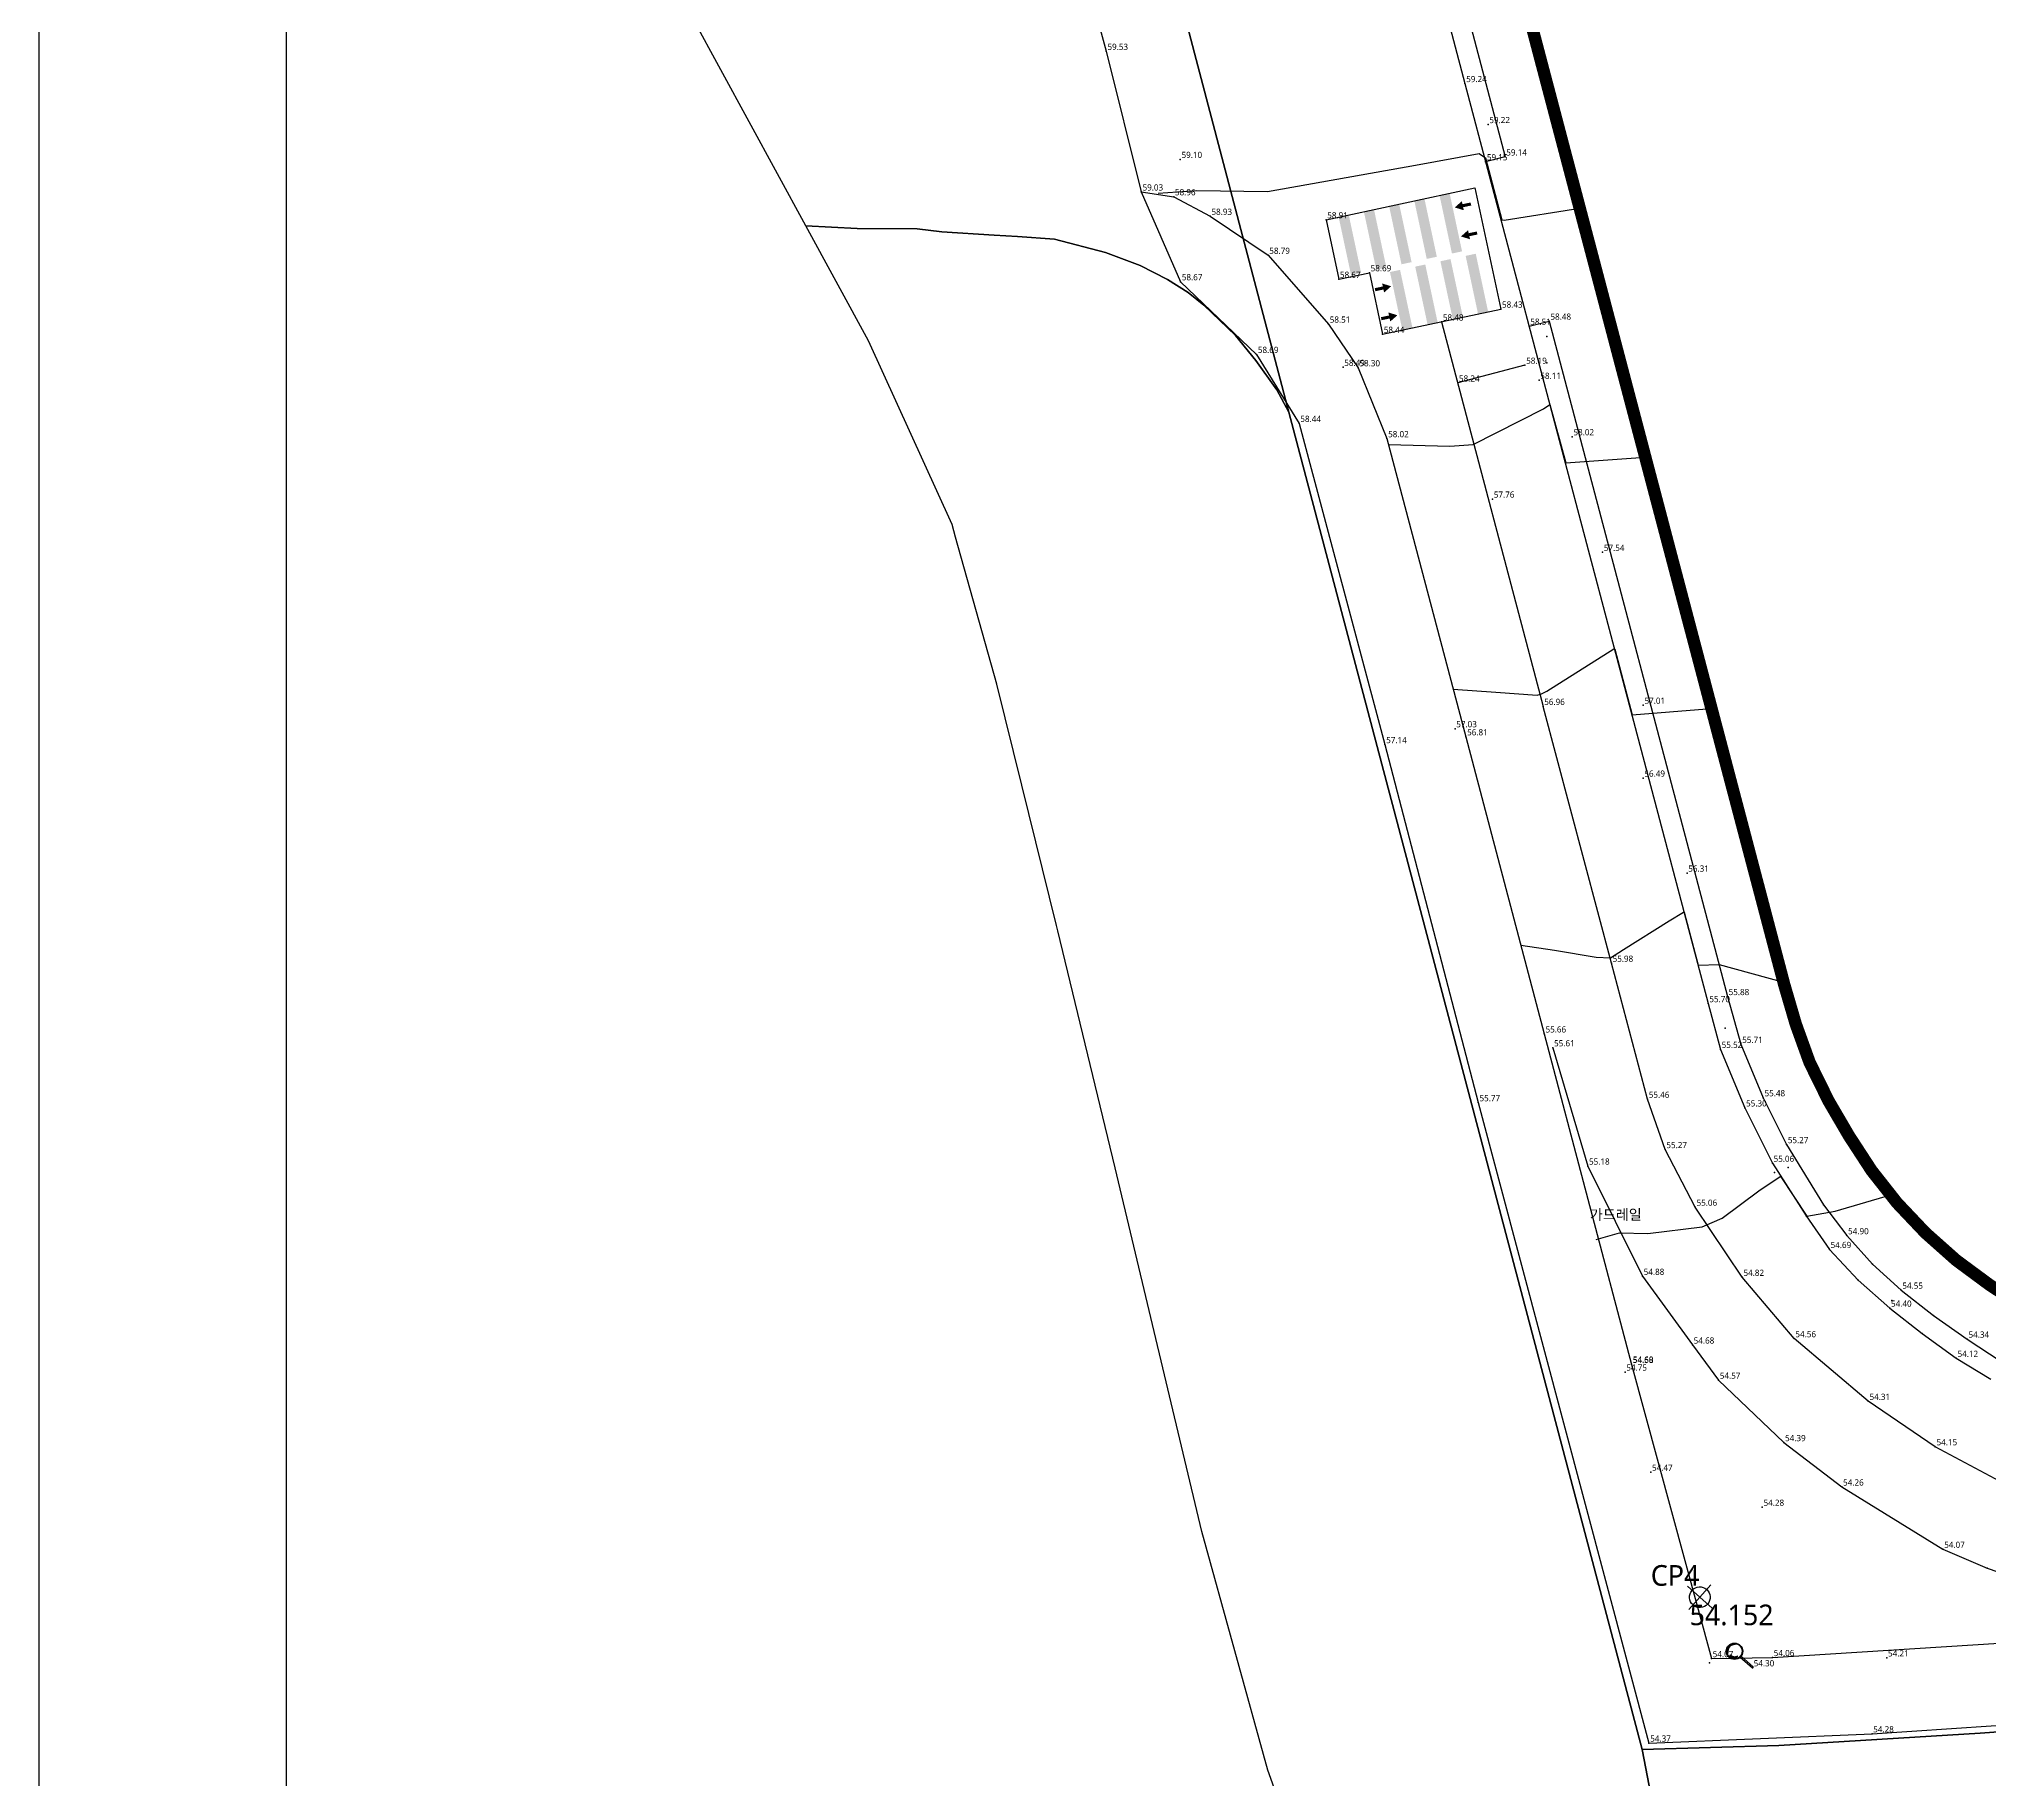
# Model space of a CAD drawing. Header units: millimetres. Extents: x 40342638 to 40753138, y 494620 to 782620.
# Drawn here: x 40342638 to 40437127, y 553872 to 638198 of the extents above; entities that cross this region are included whole.
import ezdxf
from ezdxf.enums import TextEntityAlignment as Align

# ---------------------------------------------------------------- set-up
doc = ezdxf.new("R2010")
doc.units = ezdxf.units.MM
doc.header["$LTSCALE"] = 1000
doc.header["$MEASUREMENT"] = 0
doc.header["$PDSIZE"] = -10
doc.linetypes.add('PHANTOM2', pattern=[1.25, 0.625, -0.125, 0.125, -0.125, 0.125, -0.125])
doc.layers.get('0').update_dxf_attribs({"linetype": 'CONTINUOUS'})
doc.layers.get('Defpoints').update_dxf_attribs({"color": 161, "linetype": 'CONTINUOUS'})
for name, color, linetype in [('1m', 96, 'CONTINUOUS'), ('5m', 36, 'CONTINUOUS'), ('cp', 1, 'CONTINUOUS'), ('cpTEXT', 1, 'CONTINUOUS'), ('TEXT', 3, 'CONTINUOUS'), ('가드레일', 243, 'CONTINUOUS'), ('반사경', 1, 'CONTINUOUS'), ('보도블럭', 141, 'CONTINUOUS'), ('아스팔트', 1, 'CONTINUOUS'), ('지반고', 7, 'CONTINUOUS'), ('지적선', 197, 'CONTINUOUS'), ('차선', 7, 'CONTINUOUS'), ('포인트', 7, 'CONTINUOUS'), ('횡단보도', 254, 'CONTINUOUS')]:
    doc.layers.add(name, color=color, linetype=linetype)
doc.styles.add('나눔바른고딕', font='NanumBarunGothic.ttf')

# ---------------------------------------------------------------- blocks, each defined once
blk = doc.blocks.new('반사경')
at = {"layer": '반사경'}
for points in [[(-0.39, 2.4), (-0.39, 2.29)], [(0.48, 2.4), (0.48, 2.29)], [(0, 1.31), (0, 0)], [(0.09, 1.31), (0.09, 0)]]:
    blk.add_lwpolyline(points, dxfattribs=at)
for radius in [0.665, 0.611]:
    blk.add_circle((0.04, 1.97), radius, dxfattribs=at)
for centre, radius, start, end in [((-0.43, 1.99), 0.0391, 11.6484, 175.5335), ((0.04, 1.97), 0.517, 177.8754, 219.2085), ((0.04, 1.97), 0.44, 176.8718, 220.8064), ((0.04, 1.97), 0.537, 36.4317, 143.5683), ((-0.33, 1.68), 0.0436, 236.4797, 3.8541), ((-0.23, 1.58), 0.0403, 68.6919, 214.3492), ((0.04, 1.97), 0.44, 233.4694, 249.34), ((0.04, 1.97), 0.517, 233.1793, 247.5974), ((-0.14, 1.53), 0.0406, 253.1473, 42.3664), ((0.04, 0.01), 0.0451, 196.3452, 343.6548)]:
    blk.add_arc(centre, radius, start, end, dxfattribs=at)

msp = doc.modelspace()

# ---------------------------------------------------------------- linework, layer by layer
at = {"layer": '1m'}
for points, elevation in [([(40396862, 630719), (40398741, 630860), (40402161, 630803), (40409344, 632078), (40412426, 632652), (40412725, 632431), (40413519, 629431), (40413636, 629410), (40417297, 629994)], 59000), ([(40408023, 618549), (40411001, 618468), (40412126, 618554), (40415540, 620275), (40415848, 620488), (40416624, 617658), (40420472, 617939)], 58000), ([(40411169, 606688), (40413227, 606542), (40415230, 606394), (40415438, 606470), (40415707, 606591), (40418955, 608643), (40418993, 608624), (40419832, 605449), (40423453, 605728), (40423683, 605742)], 57000), ([(40414443, 594287), (40416073, 594034), (40418100, 593704), (40418786, 593669), (40419411, 594067), (40421630, 595461), (40422328, 595878), (40422353, 595880), (40423041, 593319), (40424045, 593352), (40427173, 592490)], 56000)]:
    msp.add_lwpolyline(points, dxfattribs=dict(at, elevation=elevation))
at = {"layer": '5m', "linetype": 'Continuous', "elevation": 55000}
msp.add_lwpolyline([(40418084, 580022), (40419220, 580335), (40420599, 580305), (40423222, 580630), (40424203, 581055), (40425969, 582372), (40427011, 583068), (40427044, 583062), (40428296, 581150), (40429671, 581398), (40432369, 582177)], dxfattribs=at)
at = {"layer": 'cp'}
for p, q in [((40422517, 563211, 54152), (40423717, 562153, 54152)), ((40422588, 562081, 54152), (40423646, 563282, 54152))]:
    msp.add_line(p, q, dxfattribs=at)
msp.add_ellipse((40423117, 562682, 54152), major_axis=(-499, -32), ratio=1, start_param=3.926991, end_param=10.210176, dxfattribs=at)
at = {"layer": 'Defpoints'}
msp.add_lwpolyline([(40753138, 494620), (40342638, 494620), (40342638, 782620), (40753138, 782620)], close=True, dxfattribs=at)
at = {"layer": 'Defpoints', "ltscale": 0.1}
msp.add_lwpolyline([(40705638, 512887), (40354638, 512887), (40354638, 763053), (40705638, 763053)], close=True, dxfattribs=at)
at = {"layer": 'Defpoints', "linetype": 'PHANTOM2', "ltscale": 10, "const_width": 600}
msp.add_lwpolyline([(40660628, 572887), (40452108, 572872), (40450113, 572937), (40448129, 573151), (40446160, 573593), (40444239, 574165), (40442359, 574860), (40440548, 575709), (40438826, 576719), (40437140, 577831), (40435534, 579018), (40434047, 580341), (40432673, 581791), (40431440, 583356), (40430340, 585044), (40429347, 586745), (40428435, 588600), (40427765, 590456), (40427203, 592376), (40405071, 676419)], dxfattribs=at)
at = {"layer": '가드레일'}
for p, q in [((40415993, 589311, 55614), (40417688, 583580, 55182)), ((40417688, 583580, 55182), (40420336, 578234, 54879)), ((40420336, 578234, 54879), (40422758, 574906, 54677)), ((40422758, 574906, 54677), (40424022, 573205, 54572)), ((40424022, 573205, 54572), (40427184, 570178, 54391)), ((40427184, 570178, 54391), (40429997, 568026, 54262)), ((40429997, 568026, 54262), (40434896, 565009, 54072)), ((40434896, 565009, 54072), (40437046, 564087, 54033)), ((40437046, 564087, 54033), (40442451, 562205, 53908))]:
    msp.add_line(p, q, dxfattribs=at)
at = {"layer": '보도블럭'}
for p, q in [((40405071, 676419, 63090), (40415461, 636874, 59598)), ((40407411, 656379, 61190), (40413678, 632483, 59150)), ((40415461, 636874, 59598), (40427203, 592376, 56000)), ((40413678, 632483, 59150), (40412735, 632250, 58943)), ((40396050, 630791, 59023), (40397955, 626436, 58667)), ((40397955, 626436, 58667), (40401640, 622913, 58689)), ((40414841, 624281, 58510), (40415818, 624526, 58478)), ((40415818, 624526, 58478), (40424453, 591795, 55875)), ((40401640, 622913, 58689), (40403698, 619571, 58445)), ((40403698, 619571, 58445), (40407856, 604003, 57136)), ((40407856, 604003, 57136), (40412378, 586651, 55770)), ((40424453, 591795, 55875), (40425107, 589479, 55706)), ((40425107, 589479, 55706), (40426189, 586891, 55479)), ((40426189, 586891, 55479), (40427319, 584619, 55272)), ((40412378, 586651, 55770), (40420652, 555617, 54369)), ((40427319, 584619, 55272), (40429115, 581703, 55028)), ((40429115, 581703, 55028), (40430239, 580205, 54897)), ((40430239, 580205, 54897), (40431482, 578815, 54744)), ((40431482, 578815, 54744), (40432868, 577567, 54552)), ((40432868, 577567, 54552), (40434438, 576341, 54478)), ((40434438, 576341, 54478), (40436074, 575194, 54341)), ((40436074, 575194, 54341), (40437711, 574108, 54238)), ((40431458, 556064, 54279), (40449462, 557255, 54017)), ((40420652, 555617, 54369), (40431458, 556064, 54279))]:
    msp.add_line(p, q, dxfattribs=at)
at = {"layer": '아스팔트'}
for p, q in [((40401522, 674581, 62696), (40411733, 636041, 59244)), ((40391661, 647387, 60514), (40394351, 637602, 59535)), ((40394351, 637602, 59535), (40396050, 630791, 59023)), ((40411733, 636041, 59244), (40423517, 591452, 55705)), ((40396050, 630791, 59023), (40397623, 630554, 58960)), ((40397623, 630554, 58960), (40399391, 629608, 58928)), ((40399391, 629608, 58928), (40402194, 627717, 58794)), ((40402194, 627717, 58794), (40405121, 624383, 58514)), ((40405121, 624383, 58514), (40406559, 622267, 58298)), ((40406559, 622267, 58298), (40407952, 618830, 58023)), ((40407952, 618830, 58023), (40411780, 604382, 56806)), ((40411780, 604382, 56806), (40415579, 589983, 55657)), ((40423517, 591452, 55705), (40424114, 589234, 55520)), ((40415579, 589983, 55657), (40419806, 573961, 54583)), ((40424114, 589234, 55520), (40425297, 586398, 55301)), ((40425297, 586398, 55301), (40426629, 583715, 55060)), ((40426629, 583715, 55060), (40428264, 581166, 54825)), ((40428264, 581166, 54825), (40429393, 579536, 54690)), ((40429393, 579536, 54690), (40430781, 578050, 54539)), ((40430781, 578050, 54539), (40432320, 576695, 54405)), ((40432320, 576695, 54405), (40433887, 575466, 54259)), ((40433887, 575466, 54259), (40435544, 574261, 54117)), ((40419806, 573961, 54583), (40423680, 559709, 54074)), ((40435544, 574261, 54117), (40437210, 573243, 54034)), ((40426636, 559761, 54057), (40446752, 561044, 53836)), ((40423680, 559709, 54074), (40426636, 559761, 54057))]:
    msp.add_line(p, q, dxfattribs=at)
at = {"layer": '지적선', "flags": 128}
for points in [[(40562301, 556873), (40449152, 557005), (40436700, 556094), (40426936, 555494), (40420321, 555308), (40403204, 620108), (40392370, 661329), (40383081, 697432), (40382652, 699382), (40382124, 702339), (40381651, 705315), (40381299, 708290), (40381058, 711302), (40380917, 714305), (40380855, 717292), (40380875, 719313), (40380961, 721317), (40381124, 723319), (40381452, 726296), (40381995, 731256), (40382217, 733219), (40386791, 763053)], [(40660628, 572887), (40452108, 572872), (40450113, 572937), (40448129, 573151), (40446160, 573593), (40444239, 574165), (40442359, 574860), (40440548, 575709), (40438826, 576719), (40437140, 577831), (40435534, 579018), (40434047, 580341), (40432673, 581791), (40431440, 583356), (40430340, 585044), (40429347, 586745), (40428435, 588600), (40427765, 590456), (40427203, 592376), (40405071, 676419)], [(40405071, 676419), (40427203, 592376), (40427765, 590456), (40428435, 588600), (40429347, 586745), (40430340, 585044), (40431440, 583356), (40432673, 581791), (40434047, 580341), (40435534, 579018), (40437140, 577831), (40438826, 576719), (40440548, 575709), (40442359, 574860), (40444239, 574165), (40446160, 573593), (40448129, 573151), (40450113, 572937), (40452108, 572872), (40660628, 572887)], [(40392370, 661329), (40403204, 620108), (40402611, 621190), (40401599, 622614), (40400615, 623827), (40399075, 625303), (40398314, 625907), (40397316, 626545), (40395991, 627219), (40394313, 627857), (40391848, 628494), (40390047, 628627), (40388922, 628698), (40386390, 628849), (40385197, 628993), (40382290, 629006), (40379800, 629146), (40379800, 629146), (40371560, 644279)], [(40404268, 548490), (40402184, 554297), (40398981, 565874), (40394786, 583496), (40392008, 594979), (40391949, 595231), (40390262, 602034), (40389044, 606932), (40387046, 614063), (40386880, 614662), (40382834, 623569), (40379800, 629146), (40382290, 629006), (40385197, 628993), (40386390, 628849), (40388922, 628698), (40390047, 628627), (40391848, 628494), (40394313, 627857), (40395991, 627219), (40397316, 626545), (40398314, 625907), (40399075, 625303), (40400615, 623827), (40401599, 622614), (40402611, 621190), (40403204, 620108), (40420321, 555308), (40428486, 512887)], [(40428486, 512887), (40420321, 555308), (40426936, 555494), (40436700, 556094), (40449152, 557005), (40562301, 556873), (40678288, 556829), (40678248, 529780), (40678227, 512887)]]:
    msp.add_lwpolyline(points, dxfattribs=at)
at = {"layer": '차선'}
for p, q in [((40410601, 624498, 58476), (40415516, 605855, 56955)), ((40414640, 622389, 58188), (40411384, 621527, 58240)), ((40418828, 593409, 55981), (40415516, 605855, 56955)), ((40420582, 586817, 55460), (40418828, 593409, 55981)), ((40421436, 584379, 55269), (40420582, 586817, 55460)), ((40422896, 581584, 55063), (40421436, 584379, 55269)), ((40425169, 578188, 54818), (40422896, 581584, 55063)), ((40427686, 575214, 54559), (40425169, 578188, 54818)), ((40431278, 572177, 54313), (40427686, 575214, 54559)), ((40434526, 569977, 54146), (40431278, 572177, 54313)), ((40438400, 567903, 54001), (40434526, 569977, 54146))]:
    msp.add_line(p, q, dxfattribs=at)
at = {"layer": '포인트'}
for p in [(40394351, 637602, 59535), (40411733, 636041, 59244), (40412857, 634054, 59223), (40397941, 632363, 59102), (40412735, 632250, 58943), (40413678, 632483, 59141), (40396051, 630786, 59035), (40397623, 630554, 58960), (40399391, 629608, 58928), (40405002, 629438, 58910), (40402194, 627717, 58794), (40405618, 626554, 58668), (40407104, 626871, 58690), (40397955, 626436, 58667), (40413469, 625110, 58432), (40405121, 624383, 58514), (40407742, 623887, 58445), (40410604, 624483, 58475), (40414841, 624281, 58510), (40415696, 623785, 58378), (40415818, 624526, 58478), (40401640, 622913, 58689), (40405828, 622289, 58487), (40406559, 622267, 58298), (40414640, 622389, 58188), (40415694, 622502, 58310), (40411384, 621527, 58240), (40415328, 621658, 58112), (40403698, 619571, 58445), (40416931, 618921, 58016), (40407952, 618830, 58023), (40413072, 615901, 57759), (40418404, 613323, 57539), (40415516, 605855, 56955), (40420374, 605912, 57009), (40411253, 604772, 57027), (40407856, 604003, 57136), (40411780, 604382, 56806), (40420368, 602378, 56487), (40422495, 597776, 56308), (40418828, 593409, 55981), (40424453, 591795, 55875), (40427203, 592376, 56000), (40423517, 591452, 55705), (40415579, 589983, 55657), (40424340, 590263, 55785), (40415993, 589311, 55614), (40424114, 589234, 55520), (40425107, 589479, 55706), (40420582, 586817, 55460), (40426189, 586891, 55479), (40412378, 586651, 55770), (40425297, 586398, 55301), (40421436, 584379, 55269), (40427319, 584619, 55272), (40417688, 583580, 55182), (40426629, 583715, 55060), (40426732, 583267, 55017), (40427400, 583507, 55231), (40422896, 581584, 55063), (40428264, 581166, 54825), (40429115, 581703, 55028), (40430239, 580205, 54897), (40429393, 579536, 54690), (40431482, 578815, 54744), (40420336, 578234, 54879), (40425169, 578188, 54818), (40430781, 578050, 54539), (40432868, 577567, 54552), (40432320, 576695, 54405), (40432426, 577065, 54583), (40433887, 575466, 54259), (40434438, 576341, 54478), (40422758, 574906, 54677), (40427686, 575214, 54559), (40436074, 575194, 54341), (40419494, 573596, 54748), (40419806, 573961, 54583), (40419808, 573982, 54598), (40435544, 574261, 54117), (40424022, 573205, 54572), (40431278, 572177, 54313), (40427184, 570178, 54391), (40434526, 569977, 54146), (40420739, 568740, 54475), (40429997, 568026, 54262), (40426143, 567043, 54278), (40434896, 565009, 54072), (40437046, 564087, 54033), (40423591, 559508, 54270), (40423680, 559709, 54074), (40426636, 559761, 54057), (40432176, 559743, 54208), (40425666, 559264, 54299), (40420652, 555617, 54369), (40431458, 556064, 54279)]:
    msp.add_point(p, dxfattribs=at)
at = {"layer": '횡단보도'}
for p, q in [((40405002, 629438, 58910), (40412216, 630978, 58432)), ((40412216, 630978, 58432), (40413469, 625110, 58432)), ((40405002, 629438, 58910), (40405618, 626554, 58668)), ((40405618, 626554, 58668), (40407104, 626871, 58690)), ((40407104, 626871, 58690), (40407742, 623887, 58445)), ((40407742, 623887, 58445), (40413469, 625110, 58432))]:
    msp.add_line(p, q, dxfattribs=at)
for points in [[(40410371, 627644, 58432), (40409771, 630456, 58432), (40409882, 627540, 58432), (40409282, 630351, 58432)], [(40411593, 627905, 58432), (40410993, 630717, 58432), (40411104, 627801, 58432), (40410504, 630612, 58432)], [(40411241, 630035, 58432), (40411585, 630338, 58432), (40411679, 629898, 58432), (40411585, 630338, 58432)], [(40411648, 630045, 58432), (40412039, 630129, 58432), (40411616, 630192, 58432), (40412008, 630275, 58432)], [(40406704, 626861, 58432), (40406103, 629673, 58432), (40406215, 626757, 58432), (40405614, 629568, 58432)], [(40407926, 627122, 58432), (40407326, 629934, 58432), (40407437, 627018, 58432), (40406837, 629829, 58432)], [(40409148, 627383, 58432), (40408548, 630195, 58432), (40408659, 627279, 58432), (40408059, 630090, 58432)], [(40411541, 628629, 58432), (40411885, 628933, 58432), (40411979, 628493, 58432), (40411885, 628933, 58432)], [(40411948, 628639, 58432), (40412339, 628723, 58432), (40411917, 628786, 58432), (40412308, 628869, 58432)], [(40411034, 627530, 58432), (40411635, 624719, 58432), (40410545, 627426, 58432), (40411146, 624614, 58432)], [(40412257, 627791, 58432), (40412857, 624980, 58432), (40411768, 627687, 58432), (40412368, 624875, 58432)], [(40408589, 627008, 58432), (40409190, 624197, 58432), (40408100, 626904, 58432), (40408701, 624092, 58432)], [(40409812, 627269, 58432), (40410412, 624458, 58432), (40409323, 627165, 58432), (40409923, 624353, 58432)], [(40407753, 626204, 58432), (40407361, 626121, 58432), (40407784, 626058, 58432), (40407393, 625974, 58432)], [(40408159, 626214, 58432), (40407815, 625911, 58432), (40407721, 626351, 58432), (40407815, 625911, 58432)], [(40408053, 624798, 58432), (40407662, 624715, 58432), (40408084, 624652, 58432), (40407693, 624568, 58432)], [(40408460, 624809, 58432), (40408115, 624505, 58432), (40408022, 624945, 58432), (40408115, 624505, 58432)]]:
    msp.add_solid(points, dxfattribs=at)

# ---------------------------------------------------------------- block references
at = {"xscale": 600, "yscale": 600, "zscale": 600, "rotation": 48.63574182298279}
msp.add_blockref('반사경', (40425666, 559264, 54299), dxfattribs=at)

# ---------------------------------------------------------------- texts
at = {"layer": 'cpTEXT', "style": '나눔바른고딕'}
msp.add_text('CP4', height=1000, dxfattribs=at).set_placement((40421916, 563739, 54152), align=Align.MIDDLE)
msp.add_text('54.152', height=1000, dxfattribs=at).set_placement((40424655, 561326, 54152), align=Align.CENTER)
at = {"layer": 'TEXT', "style": '나눔바른고딕'}
msp.add_text('가드레일', height=500, dxfattribs=at).set_placement((40419045, 580973), align=Align.CENTER)
at = {"layer": '지반고', "style": '나눔바른고딕'}
for s, p in [('59.53', (40394410, 637670, 59535)), ('59.24', (40411792, 636108, 59244)), ('59.22', (40412916, 634121, 59223)), ('59.10', (40398000, 632430, 59102)), ('59.15', (40412794, 632317, 58943)), ('59.14', (40413737, 632551, 59141)), ('59.03', (40396111, 630854, 59035)), ('58.96', (40397682, 630622, 58960)), ('58.93', (40399450, 629676, 58928)), ('58.91', (40405061, 629505, 58910)), ('58.79', (40402254, 627785, 58794)), ('58.67', (40398014, 626504, 58667)), ('58.67', (40405677, 626622, 58668)), ('58.69', (40407164, 626939, 58690)), ('58.51', (40405181, 624450, 58514)), ('58.48', (40410664, 624551, 58475)), ('58.43', (40413529, 625178, 58432)), ('58.51', (40414900, 624348, 58510)), ('58.48', (40415877, 624593, 58478)), ('58.44', (40407801, 623955, 58445)), ('58.69', (40401700, 622981, 58689)), ('58.19', (40414700, 622457, 58188)), ('58.49', (40405887, 622356, 58487)), ('58.30', (40406619, 622334, 58298)), ('58.24', (40411443, 621595, 58240)), ('58.11', (40415387, 621725, 58112)), ('58.44', (40403758, 619639, 58445)), ('58.02', (40408012, 618898, 58023)), ('58.02', (40416991, 618989, 58016)), ('57.76', (40413131, 615969, 57759)), ('57.54', (40418464, 613390, 57539)), ('56.96', (40415575, 605923, 56955)), ('57.01', (40420433, 605980, 57009)), ('57.03', (40411312, 604840, 57027)), ('56.81', (40411839, 604449, 56806)), ('57.14', (40407915, 604071, 57136)), ('56.49', (40420428, 602446, 56487)), ('56.31', (40422554, 597844, 56308)), ('55.98', (40418888, 593476, 55981)), ('55.70', (40423577, 591519, 55705)), ('55.88', (40424512, 591862, 55875)), ('55.66', (40415638, 590051, 55657)), ('55.61', (40416052, 589379, 55614)), ('55.71', (40425166, 589547, 55706)), ('55.52', (40424174, 589302, 55520)), ('55.77', (40412438, 586718, 55770)), ('55.46', (40420641, 586884, 55460)), ('55.48', (40426249, 586958, 55479)), ('55.30', (40425356, 586466, 55301)), ('55.27', (40427378, 584686, 55272)), ('55.18', (40417747, 583647, 55182)), ('55.27', (40421495, 584446, 55269)), ('55.06', (40426688, 583782, 55060)), ('55.06', (40422955, 581652, 55063)), ('54.90', (40430299, 580272, 54897)), ('54.69', (40429452, 579603, 54690)), ('54.88', (40420395, 578302, 54879)), ('54.82', (40425229, 578256, 54818)), ('54.55', (40432928, 577635, 54552)), ('54.40', (40432380, 576762, 54405)), ('54.56', (40427746, 575282, 54559)), ('54.34', (40436134, 575261, 54341)), ('54.68', (40422817, 574973, 54677)), ('54.12', (40435603, 574329, 54117)), ('54.75', (40419554, 573663, 54748)), ('54.58', (40419866, 574029, 54583)), ('54.60', (40419868, 574049, 54598)), ('54.57', (40424082, 573272, 54572)), ('54.31', (40431337, 572245, 54313)), ('54.39', (40427244, 570245, 54391)), ('54.15', (40434585, 570045, 54146)), ('54.47', (40420798, 568807, 54475)), ('54.26', (40430056, 568093, 54262)), ('54.28', (40426202, 567111, 54278)), ('54.07', (40434956, 565077, 54072)), ('54.07', (40423739, 559776, 54074)), ('54.30', (40425725, 559332, 54299)), ('54.06', (40426696, 559828, 54057)), ('54.21', (40432235, 559811, 54208)), ('54.37', (40420711, 555685, 54369)), ('54.28', (40431517, 556132, 54279))]:
    msp.add_text(s, height=300, dxfattribs=at).set_placement(p)

doc.saveas('drawing.dxf')
